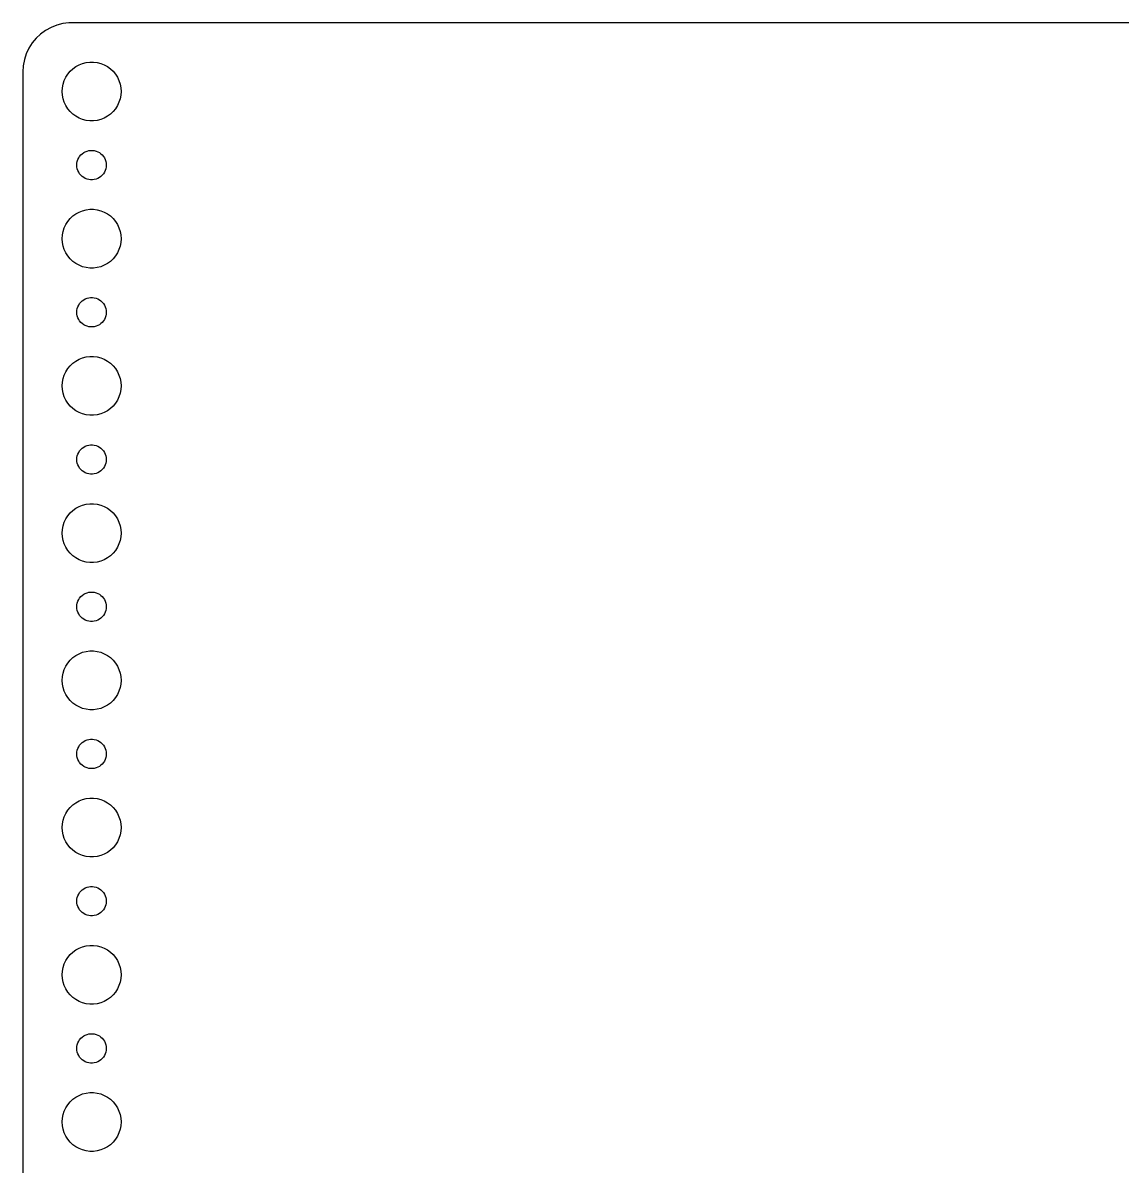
# Model space of a CAD drawing. Header units: metres. Extents: x -112 to 112, y -112 to 112.
# Drawn here: x -112 to 0, y -4.5 to 112 of the extents above; entities that cross this region are included whole.
import ezdxf

# ---------------------------------------------------------------- set-up
doc = ezdxf.new("R2010")
doc.units = ezdxf.units.M

msp = doc.modelspace()

# ---------------------------------------------------------------- linework, layer by layer
for p, q in [((-107.937, 111.911), (-108.545, 111.755)), ((-107.314, 111.99), (-107.937, 111.911)), ((107.314, 111.99), (-107.314, 111.99)), ((-110.187, 110.853), (-110.645, 110.423)), ((-109.679, 111.222), (-110.187, 110.853)), ((-109.129, 111.524), (-109.679, 111.222)), ((-108.545, 111.755), (-109.129, 111.524)), ((-111.045, 109.939), (-111.382, 109.409)), ((-110.645, 110.423), (-111.045, 109.939)), ((-111.649, 108.841), (-111.843, 108.243)), ((-111.382, 109.409), (-111.649, 108.841)), ((-111.961, 107.627), (-112, 107)), ((-111.843, 108.243), (-111.961, 107.627)), ((-107.187, 107.054), (-106.912, 107.312)), ((-106.912, 107.312), (-106.607, 107.533)), ((-106.607, 107.533), (-106.277, 107.714)), ((-106.277, 107.714), (-105.927, 107.853)), ((-105.927, 107.853), (-105.562, 107.947)), ((-105.562, 107.947), (-105.188, 107.994)), ((-105.188, 107.994), (-104.812, 107.994)), ((-104.812, 107.994), (-104.438, 107.947)), ((-104.438, 107.947), (-104.073, 107.853)), ((-104.073, 107.853), (-103.723, 107.714)), ((-103.723, 107.714), (-103.393, 107.533)), ((-103.393, 107.533), (-103.088, 107.312)), ((-103.088, 107.312), (-102.813, 107.054)), ((-112, 107), (-112, -107)), ((-107.906, 105.746), (-107.789, 106.104)), ((-107.789, 106.104), (-107.629, 106.445)), ((-107.629, 106.445), (-107.427, 106.763)), ((-107.427, 106.763), (-107.187, 107.054)), ((-102.813, 107.054), (-102.573, 106.763)), ((-102.573, 106.763), (-102.371, 106.445)), ((-102.371, 106.445), (-102.211, 106.104)), ((-102.211, 106.104), (-102.094, 105.746)), ((-108, 105), (-107.976, 105.376)), ((-107.976, 104.624), (-108, 105)), ((-107.976, 105.376), (-107.906, 105.746)), ((-102.094, 105.746), (-102.024, 105.376)), ((-102.024, 105.376), (-102, 105)), ((-102, 105), (-102.024, 104.624)), ((-107.906, 104.254), (-107.976, 104.624)), ((-107.789, 103.896), (-107.906, 104.254)), ((-107.629, 103.555), (-107.789, 103.896)), ((-102.211, 103.896), (-102.371, 103.555)), ((-102.094, 104.254), (-102.211, 103.896)), ((-102.024, 104.624), (-102.094, 104.254)), ((-107.427, 103.237), (-107.629, 103.555)), ((-107.187, 102.946), (-107.427, 103.237)), ((-106.912, 102.688), (-107.187, 102.946)), ((-106.607, 102.467), (-106.912, 102.688)), ((-103.088, 102.688), (-103.393, 102.467)), ((-102.813, 102.946), (-103.088, 102.688)), ((-102.573, 103.237), (-102.813, 102.946)), ((-102.371, 103.555), (-102.573, 103.237)), ((-106.277, 102.286), (-106.607, 102.467)), ((-105.927, 102.147), (-106.277, 102.286)), ((-105.562, 102.053), (-105.927, 102.147)), ((-105.188, 102.006), (-105.562, 102.053)), ((-104.812, 102.006), (-105.188, 102.006)), ((-104.438, 102.053), (-104.812, 102.006)), ((-104.073, 102.147), (-104.438, 102.053)), ((-103.723, 102.286), (-104.073, 102.147)), ((-103.393, 102.467), (-103.723, 102.286)), ((-106.488, 97.688), (-106.453, 97.873)), ((-106.453, 97.873), (-106.395, 98.0522)), ((-106.395, 98.0522), (-106.314, 98.2226)), ((-106.314, 98.2226), (-106.214, 98.3817)), ((-106.214, 98.3817), (-106.093, 98.5268)), ((-106.093, 98.5268), (-105.956, 98.6558)), ((-105.956, 98.6558), (-105.804, 98.7665)), ((-105.804, 98.7665), (-105.639, 98.8572)), ((-105.639, 98.8572), (-105.464, 98.9266)), ((-105.464, 98.9266), (-105.281, 98.9734)), ((-105.281, 98.9734), (-105.094, 98.997)), ((-105.094, 98.997), (-104.906, 98.997)), ((-104.906, 98.997), (-104.719, 98.9734)), ((-104.719, 98.9734), (-104.536, 98.9266)), ((-104.536, 98.9266), (-104.361, 98.8572)), ((-104.361, 98.8572), (-104.196, 98.7665)), ((-104.196, 98.7665), (-104.044, 98.6558)), ((-104.044, 98.6558), (-103.907, 98.5268)), ((-103.907, 98.5268), (-103.786, 98.3817)), ((-103.786, 98.3817), (-103.686, 98.2226)), ((-103.686, 98.2226), (-103.605, 98.0522)), ((-103.605, 98.0522), (-103.547, 97.873)), ((-103.547, 97.873), (-103.512, 97.688)), ((-106.5, 97.5), (-106.488, 97.688)), ((-106.488, 97.312), (-106.5, 97.5)), ((-106.453, 97.127), (-106.488, 97.312)), ((-106.395, 96.9478), (-106.453, 97.127)), ((-106.314, 96.7774), (-106.395, 96.9478)), ((-106.214, 96.6183), (-106.314, 96.7774)), ((-103.686, 96.7774), (-103.786, 96.6183)), ((-103.605, 96.9478), (-103.686, 96.7774)), ((-103.547, 97.127), (-103.605, 96.9478)), ((-103.512, 97.312), (-103.547, 97.127)), ((-103.512, 97.688), (-103.5, 97.5)), ((-103.5, 97.5), (-103.512, 97.312)), ((-106.093, 96.4732), (-106.214, 96.6183)), ((-105.956, 96.3442), (-106.093, 96.4732)), ((-105.804, 96.2335), (-105.956, 96.3442)), ((-105.639, 96.1428), (-105.804, 96.2335)), ((-105.464, 96.0734), (-105.639, 96.1428)), ((-105.281, 96.0266), (-105.464, 96.0734)), ((-105.094, 96.003), (-105.281, 96.0266)), ((-104.906, 96.003), (-105.094, 96.003)), ((-104.719, 96.0266), (-104.906, 96.003)), ((-104.536, 96.0734), (-104.719, 96.0266)), ((-104.361, 96.1428), (-104.536, 96.0734)), ((-104.196, 96.2335), (-104.361, 96.1428)), ((-104.044, 96.3442), (-104.196, 96.2335)), ((-103.907, 96.4732), (-104.044, 96.3442)), ((-103.786, 96.6183), (-103.907, 96.4732)), ((-107.427, 91.7634), (-107.187, 92.0536)), ((-107.187, 92.0536), (-106.912, 92.3115)), ((-106.912, 92.3115), (-106.607, 92.533)), ((-106.607, 92.533), (-106.277, 92.7145)), ((-106.277, 92.7145), (-105.927, 92.8532)), ((-105.927, 92.8532), (-105.562, 92.9469)), ((-105.562, 92.9469), (-105.188, 92.9941)), ((-105.188, 92.9941), (-104.812, 92.9941)), ((-104.812, 92.9941), (-104.438, 92.9469)), ((-104.438, 92.9469), (-104.073, 92.8532)), ((-104.073, 92.8532), (-103.723, 92.7145)), ((-103.723, 92.7145), (-103.393, 92.533)), ((-103.393, 92.533), (-103.088, 92.3115)), ((-103.088, 92.3115), (-102.813, 92.0536)), ((-102.813, 92.0536), (-102.573, 91.7634)), ((-107.906, 90.7461), (-107.789, 91.1044)), ((-107.789, 91.1044), (-107.629, 91.4453)), ((-107.629, 91.4453), (-107.427, 91.7634)), ((-102.573, 91.7634), (-102.371, 91.4453)), ((-102.371, 91.4453), (-102.211, 91.1044)), ((-102.211, 91.1044), (-102.094, 90.7461)), ((-108, 90), (-107.976, 90.376)), ((-107.976, 89.624), (-108, 90)), ((-107.976, 90.376), (-107.906, 90.7461)), ((-102.094, 90.7461), (-102.024, 90.376)), ((-102.024, 90.376), (-102, 90)), ((-102, 90), (-102.024, 89.624)), ((-107.906, 89.2539), (-107.976, 89.624)), ((-107.789, 88.8956), (-107.906, 89.2539)), ((-107.629, 88.5547), (-107.789, 88.8956)), ((-107.427, 88.2366), (-107.629, 88.5547)), ((-102.371, 88.5547), (-102.573, 88.2366)), ((-102.211, 88.8956), (-102.371, 88.5547)), ((-102.094, 89.2539), (-102.211, 88.8956)), ((-102.024, 89.624), (-102.094, 89.2539)), ((-107.187, 87.9464), (-107.427, 88.2366)), ((-106.912, 87.6885), (-107.187, 87.9464)), ((-106.607, 87.467), (-106.912, 87.6885)), ((-106.277, 87.2855), (-106.607, 87.467)), ((-103.393, 87.467), (-103.723, 87.2855)), ((-103.088, 87.6885), (-103.393, 87.467)), ((-102.813, 87.9464), (-103.088, 87.6885)), ((-102.573, 88.2366), (-102.813, 87.9464)), ((-105.927, 87.1468), (-106.277, 87.2855)), ((-105.562, 87.0531), (-105.927, 87.1468)), ((-105.188, 87.0059), (-105.562, 87.0531)), ((-104.812, 87.0059), (-105.188, 87.0059)), ((-104.438, 87.0531), (-104.812, 87.0059)), ((-104.073, 87.1468), (-104.438, 87.0531)), ((-103.723, 87.2855), (-104.073, 87.1468)), ((-105.639, 83.8572), (-105.464, 83.9266)), ((-105.464, 83.9266), (-105.281, 83.9734)), ((-105.281, 83.9734), (-105.094, 83.997)), ((-105.094, 83.997), (-104.906, 83.997)), ((-104.906, 83.997), (-104.719, 83.9734)), ((-104.719, 83.9734), (-104.536, 83.9266)), ((-104.536, 83.9266), (-104.361, 83.8572)), ((-106.488, 82.688), (-106.453, 82.873)), ((-106.453, 82.873), (-106.395, 83.0522)), ((-106.395, 83.0522), (-106.314, 83.2226)), ((-106.314, 83.2226), (-106.214, 83.3817)), ((-106.214, 83.3817), (-106.093, 83.5268)), ((-106.093, 83.5268), (-105.956, 83.6558)), ((-105.956, 83.6558), (-105.804, 83.7665)), ((-105.804, 83.7665), (-105.639, 83.8572)), ((-104.361, 83.8572), (-104.196, 83.7665)), ((-104.196, 83.7665), (-104.044, 83.6558)), ((-104.044, 83.6558), (-103.907, 83.5268)), ((-103.907, 83.5268), (-103.786, 83.3817)), ((-103.786, 83.3817), (-103.686, 83.2226)), ((-103.686, 83.2226), (-103.605, 83.0522)), ((-103.605, 83.0522), (-103.547, 82.873)), ((-103.547, 82.873), (-103.512, 82.688)), ((-106.5, 82.5), (-106.488, 82.688)), ((-106.488, 82.312), (-106.5, 82.5)), ((-106.453, 82.127), (-106.488, 82.312)), ((-106.395, 81.9478), (-106.453, 82.127)), ((-106.314, 81.7774), (-106.395, 81.9478)), ((-106.214, 81.6183), (-106.314, 81.7774)), ((-106.093, 81.4732), (-106.214, 81.6183)), ((-103.786, 81.6183), (-103.907, 81.4732)), ((-103.686, 81.7774), (-103.786, 81.6183)), ((-103.605, 81.9478), (-103.686, 81.7774)), ((-103.547, 82.127), (-103.605, 81.9478)), ((-103.512, 82.312), (-103.547, 82.127)), ((-103.512, 82.688), (-103.5, 82.5)), ((-103.5, 82.5), (-103.512, 82.312)), ((-105.956, 81.3442), (-106.093, 81.4732)), ((-105.804, 81.2335), (-105.956, 81.3442)), ((-105.639, 81.1428), (-105.804, 81.2335)), ((-105.464, 81.0734), (-105.639, 81.1428)), ((-105.281, 81.0266), (-105.464, 81.0734)), ((-105.094, 81.003), (-105.281, 81.0266)), ((-104.906, 81.003), (-105.094, 81.003)), ((-104.719, 81.0266), (-104.906, 81.003)), ((-104.536, 81.0734), (-104.719, 81.0266)), ((-104.361, 81.1428), (-104.536, 81.0734)), ((-104.196, 81.2335), (-104.361, 81.1428)), ((-104.044, 81.3442), (-104.196, 81.2335)), ((-103.907, 81.4732), (-104.044, 81.3442)), ((-107.427, 76.7634), (-107.187, 77.0536)), ((-107.187, 77.0536), (-106.912, 77.3115)), ((-106.912, 77.3115), (-106.607, 77.533)), ((-106.607, 77.533), (-106.277, 77.7145)), ((-106.277, 77.7145), (-105.927, 77.8532)), ((-105.927, 77.8532), (-105.562, 77.9469)), ((-105.562, 77.9469), (-105.188, 77.9941)), ((-105.188, 77.9941), (-104.812, 77.9941)), ((-104.812, 77.9941), (-104.438, 77.9469)), ((-104.438, 77.9469), (-104.073, 77.8532)), ((-104.073, 77.8532), (-103.723, 77.7145)), ((-103.723, 77.7145), (-103.393, 77.533)), ((-103.393, 77.533), (-103.088, 77.3115)), ((-103.088, 77.3115), (-102.813, 77.0536)), ((-102.813, 77.0536), (-102.573, 76.7634)), ((-107.976, 75.376), (-107.906, 75.7461)), ((-107.906, 75.7461), (-107.789, 76.1044)), ((-107.789, 76.1044), (-107.629, 76.4453)), ((-107.629, 76.4453), (-107.427, 76.7634)), ((-102.573, 76.7634), (-102.371, 76.4453)), ((-102.371, 76.4453), (-102.211, 76.1044)), ((-102.211, 76.1044), (-102.094, 75.7461)), ((-102.094, 75.7461), (-102.024, 75.376)), ((-108, 75), (-107.976, 75.376)), ((-107.976, 74.624), (-108, 75)), ((-107.906, 74.2539), (-107.976, 74.624)), ((-102.024, 74.624), (-102.094, 74.2539)), ((-102.024, 75.376), (-102, 75)), ((-102, 75), (-102.024, 74.624)), ((-107.789, 73.8956), (-107.906, 74.2539)), ((-107.629, 73.5547), (-107.789, 73.8956)), ((-107.427, 73.2366), (-107.629, 73.5547)), ((-102.371, 73.5547), (-102.573, 73.2366)), ((-102.211, 73.8956), (-102.371, 73.5547)), ((-102.094, 74.2539), (-102.211, 73.8956)), ((-107.187, 72.9464), (-107.427, 73.2366)), ((-106.912, 72.6885), (-107.187, 72.9464)), ((-106.607, 72.467), (-106.912, 72.6885)), ((-106.277, 72.2855), (-106.607, 72.467)), ((-105.927, 72.1468), (-106.277, 72.2855)), ((-103.723, 72.2855), (-104.073, 72.1468)), ((-103.393, 72.467), (-103.723, 72.2855)), ((-103.088, 72.6885), (-103.393, 72.467)), ((-102.813, 72.9464), (-103.088, 72.6885)), ((-102.573, 73.2366), (-102.813, 72.9464)), ((-105.562, 72.0531), (-105.927, 72.1468)), ((-105.188, 72.0059), (-105.562, 72.0531)), ((-104.812, 72.0059), (-105.188, 72.0059)), ((-104.438, 72.0531), (-104.812, 72.0059)), ((-104.073, 72.1468), (-104.438, 72.0531)), ((-105.956, 68.6558), (-105.804, 68.7665)), ((-105.804, 68.7665), (-105.639, 68.8572)), ((-105.639, 68.8572), (-105.464, 68.9266)), ((-105.464, 68.9266), (-105.281, 68.9734)), ((-105.281, 68.9734), (-105.094, 68.997)), ((-105.094, 68.997), (-104.906, 68.997)), ((-104.906, 68.997), (-104.719, 68.9734)), ((-104.719, 68.9734), (-104.536, 68.9266)), ((-104.536, 68.9266), (-104.361, 68.8572)), ((-104.361, 68.8572), (-104.196, 68.7665)), ((-104.196, 68.7665), (-104.044, 68.6558)), ((-106.5, 67.5), (-106.488, 67.688)), ((-106.488, 67.688), (-106.453, 67.873)), ((-106.453, 67.873), (-106.395, 68.0522)), ((-106.395, 68.0522), (-106.314, 68.2226)), ((-106.314, 68.2226), (-106.214, 68.3817)), ((-106.214, 68.3817), (-106.093, 68.5268)), ((-106.093, 68.5268), (-105.956, 68.6558)), ((-104.044, 68.6558), (-103.907, 68.5268)), ((-103.907, 68.5268), (-103.786, 68.3817)), ((-103.786, 68.3817), (-103.686, 68.2226)), ((-103.686, 68.2226), (-103.605, 68.0522)), ((-103.605, 68.0522), (-103.547, 67.873)), ((-103.547, 67.873), (-103.512, 67.688)), ((-103.512, 67.688), (-103.5, 67.5)), ((-106.488, 67.312), (-106.5, 67.5)), ((-106.453, 67.127), (-106.488, 67.312)), ((-106.395, 66.9478), (-106.453, 67.127)), ((-106.314, 66.7774), (-106.395, 66.9478)), ((-106.214, 66.6183), (-106.314, 66.7774)), ((-106.093, 66.4732), (-106.214, 66.6183)), ((-105.956, 66.3442), (-106.093, 66.4732)), ((-103.907, 66.4732), (-104.044, 66.3442)), ((-103.786, 66.6183), (-103.907, 66.4732)), ((-103.686, 66.7774), (-103.786, 66.6183)), ((-103.605, 66.9478), (-103.686, 66.7774)), ((-103.547, 67.127), (-103.605, 66.9478)), ((-103.512, 67.312), (-103.547, 67.127)), ((-103.5, 67.5), (-103.512, 67.312)), ((-105.804, 66.2335), (-105.956, 66.3442)), ((-105.639, 66.1428), (-105.804, 66.2335)), ((-105.464, 66.0734), (-105.639, 66.1428)), ((-105.281, 66.0266), (-105.464, 66.0734)), ((-105.094, 66.003), (-105.281, 66.0266)), ((-104.906, 66.003), (-105.094, 66.003)), ((-104.719, 66.0266), (-104.906, 66.003)), ((-104.536, 66.0734), (-104.719, 66.0266)), ((-104.361, 66.1428), (-104.536, 66.0734)), ((-104.196, 66.2335), (-104.361, 66.1428)), ((-104.044, 66.3442), (-104.196, 66.2335)), ((-105.927, 62.8532), (-105.562, 62.9469)), ((-105.562, 62.9469), (-105.188, 62.9941)), ((-105.188, 62.9941), (-104.812, 62.9941)), ((-104.812, 62.9941), (-104.438, 62.9469)), ((-104.438, 62.9469), (-104.073, 62.8532)), ((-107.629, 61.4453), (-107.427, 61.7634)), ((-107.427, 61.7634), (-107.187, 62.0536)), ((-107.187, 62.0536), (-106.912, 62.3115)), ((-106.912, 62.3115), (-106.607, 62.533)), ((-106.607, 62.533), (-106.277, 62.7145)), ((-106.277, 62.7145), (-105.927, 62.8532)), ((-104.073, 62.8532), (-103.723, 62.7145)), ((-103.723, 62.7145), (-103.393, 62.533)), ((-103.393, 62.533), (-103.088, 62.3115)), ((-103.088, 62.3115), (-102.813, 62.0536)), ((-102.813, 62.0536), (-102.573, 61.7634)), ((-102.573, 61.7634), (-102.371, 61.4453)), ((-107.976, 60.376), (-107.906, 60.7461)), ((-107.906, 60.7461), (-107.789, 61.1044)), ((-107.789, 61.1044), (-107.629, 61.4453)), ((-102.371, 61.4453), (-102.211, 61.1044)), ((-102.211, 61.1044), (-102.094, 60.7461)), ((-102.094, 60.7461), (-102.024, 60.376)), ((-108, 60), (-107.976, 60.376)), ((-107.976, 59.624), (-108, 60)), ((-107.906, 59.2539), (-107.976, 59.624)), ((-102.024, 59.624), (-102.094, 59.2539)), ((-102.024, 60.376), (-102, 60)), ((-102, 60), (-102.024, 59.624)), ((-107.789, 58.8956), (-107.906, 59.2539)), ((-107.629, 58.5547), (-107.789, 58.8956)), ((-107.427, 58.2366), (-107.629, 58.5547)), ((-102.371, 58.5547), (-102.573, 58.2366)), ((-102.211, 58.8956), (-102.371, 58.5547)), ((-102.094, 59.2539), (-102.211, 58.8956)), ((-107.187, 57.9464), (-107.427, 58.2366)), ((-106.912, 57.6885), (-107.187, 57.9464)), ((-106.607, 57.467), (-106.912, 57.6885)), ((-106.277, 57.2855), (-106.607, 57.467)), ((-105.927, 57.1468), (-106.277, 57.2855)), ((-105.562, 57.0531), (-105.927, 57.1468)), ((-104.073, 57.1468), (-104.438, 57.0531)), ((-103.723, 57.2855), (-104.073, 57.1468)), ((-103.393, 57.467), (-103.723, 57.2855)), ((-103.088, 57.6885), (-103.393, 57.467)), ((-102.813, 57.9464), (-103.088, 57.6885)), ((-102.573, 58.2366), (-102.813, 57.9464)), ((-105.188, 57.0059), (-105.562, 57.0531)), ((-104.812, 57.0059), (-105.188, 57.0059)), ((-104.438, 57.0531), (-104.812, 57.0059)), ((-106.093, 53.5268), (-105.956, 53.6558)), ((-105.956, 53.6558), (-105.804, 53.7665)), ((-105.804, 53.7665), (-105.639, 53.8572)), ((-105.639, 53.8572), (-105.464, 53.9266)), ((-105.464, 53.9266), (-105.281, 53.9734)), ((-105.281, 53.9734), (-105.094, 53.997)), ((-105.094, 53.997), (-104.906, 53.997)), ((-104.906, 53.997), (-104.719, 53.9734)), ((-104.719, 53.9734), (-104.536, 53.9266)), ((-104.536, 53.9266), (-104.361, 53.8572)), ((-104.361, 53.8572), (-104.196, 53.7665)), ((-104.196, 53.7665), (-104.044, 53.6558)), ((-104.044, 53.6558), (-103.907, 53.5268)), ((-106.5, 52.5), (-106.488, 52.688)), ((-106.488, 52.312), (-106.5, 52.5)), ((-106.488, 52.688), (-106.453, 52.873)), ((-106.453, 52.873), (-106.395, 53.0522)), ((-106.395, 53.0522), (-106.314, 53.2226)), ((-106.314, 53.2226), (-106.214, 53.3817)), ((-106.214, 53.3817), (-106.093, 53.5268)), ((-103.907, 53.5268), (-103.786, 53.3817)), ((-103.786, 53.3817), (-103.686, 53.2226)), ((-103.686, 53.2226), (-103.605, 53.0522)), ((-103.605, 53.0522), (-103.547, 52.873)), ((-103.547, 52.873), (-103.512, 52.688)), ((-103.512, 52.688), (-103.5, 52.5)), ((-103.5, 52.5), (-103.512, 52.312)), ((-106.453, 52.127), (-106.488, 52.312)), ((-106.395, 51.9478), (-106.453, 52.127)), ((-106.314, 51.7774), (-106.395, 51.9478)), ((-106.214, 51.6183), (-106.314, 51.7774)), ((-106.093, 51.4732), (-106.214, 51.6183)), ((-105.956, 51.3442), (-106.093, 51.4732)), ((-105.804, 51.2335), (-105.956, 51.3442)), ((-104.044, 51.3442), (-104.196, 51.2335)), ((-103.907, 51.4732), (-104.044, 51.3442)), ((-103.786, 51.6183), (-103.907, 51.4732)), ((-103.686, 51.7774), (-103.786, 51.6183)), ((-103.605, 51.9478), (-103.686, 51.7774)), ((-103.547, 52.127), (-103.605, 51.9478)), ((-103.512, 52.312), (-103.547, 52.127)), ((-105.639, 51.1428), (-105.804, 51.2335)), ((-105.464, 51.0734), (-105.639, 51.1428)), ((-105.281, 51.0266), (-105.464, 51.0734)), ((-105.094, 51.003), (-105.281, 51.0266)), ((-104.906, 51.003), (-105.094, 51.003)), ((-104.719, 51.0266), (-104.906, 51.003)), ((-104.536, 51.0734), (-104.719, 51.0266)), ((-104.361, 51.1428), (-104.536, 51.0734)), ((-104.196, 51.2335), (-104.361, 51.1428)), ((-106.277, 47.7145), (-105.927, 47.8532)), ((-105.927, 47.8532), (-105.562, 47.9469)), ((-105.562, 47.9469), (-105.188, 47.9941)), ((-105.188, 47.9941), (-104.812, 47.9941)), ((-104.812, 47.9941), (-104.438, 47.9469)), ((-104.438, 47.9469), (-104.073, 47.8532)), ((-104.073, 47.8532), (-103.723, 47.7145)), ((-107.629, 46.4453), (-107.427, 46.7634)), ((-107.427, 46.7634), (-107.187, 47.0536)), ((-107.187, 47.0536), (-106.912, 47.3115)), ((-106.912, 47.3115), (-106.607, 47.533)), ((-106.607, 47.533), (-106.277, 47.7145)), ((-103.723, 47.7145), (-103.393, 47.533)), ((-103.393, 47.533), (-103.088, 47.3115)), ((-103.088, 47.3115), (-102.813, 47.0536)), ((-102.813, 47.0536), (-102.573, 46.7634)), ((-102.573, 46.7634), (-102.371, 46.4453)), ((-107.976, 45.376), (-107.906, 45.7461)), ((-107.906, 45.7461), (-107.789, 46.1044)), ((-107.789, 46.1044), (-107.629, 46.4453)), ((-102.371, 46.4453), (-102.211, 46.1044)), ((-102.211, 46.1044), (-102.094, 45.7461)), ((-102.094, 45.7461), (-102.024, 45.376)), ((-108, 45), (-107.976, 45.376)), ((-107.976, 44.624), (-108, 45)), ((-107.906, 44.2539), (-107.976, 44.624)), ((-102.024, 44.624), (-102.094, 44.2539)), ((-102.024, 45.376), (-102, 45)), ((-102, 45), (-102.024, 44.624)), ((-107.789, 43.8956), (-107.906, 44.2539)), ((-107.629, 43.5547), (-107.789, 43.8956)), ((-107.427, 43.2366), (-107.629, 43.5547)), ((-107.187, 42.9464), (-107.427, 43.2366)), ((-102.573, 43.2366), (-102.813, 42.9464)), ((-102.371, 43.5547), (-102.573, 43.2366)), ((-102.211, 43.8956), (-102.371, 43.5547)), ((-102.094, 44.2539), (-102.211, 43.8956)), ((-106.912, 42.6885), (-107.187, 42.9464)), ((-106.607, 42.467), (-106.912, 42.6885)), ((-106.277, 42.2855), (-106.607, 42.467)), ((-105.927, 42.1468), (-106.277, 42.2855)), ((-105.562, 42.0531), (-105.927, 42.1468)), ((-105.188, 42.0059), (-105.562, 42.0531)), ((-104.812, 42.0059), (-105.188, 42.0059)), ((-104.438, 42.0531), (-104.812, 42.0059)), ((-104.073, 42.1468), (-104.438, 42.0531)), ((-103.723, 42.2855), (-104.073, 42.1468)), ((-103.393, 42.467), (-103.723, 42.2855)), ((-103.088, 42.6885), (-103.393, 42.467)), ((-102.813, 42.9464), (-103.088, 42.6885)), ((-106.214, 38.3817), (-106.093, 38.5268)), ((-106.093, 38.5268), (-105.956, 38.6558)), ((-105.956, 38.6558), (-105.804, 38.7665)), ((-105.804, 38.7665), (-105.639, 38.8572)), ((-105.639, 38.8572), (-105.464, 38.9266)), ((-105.464, 38.9266), (-105.281, 38.9734)), ((-105.281, 38.9734), (-105.094, 38.997)), ((-105.094, 38.997), (-104.906, 38.997)), ((-104.906, 38.997), (-104.719, 38.9734)), ((-104.719, 38.9734), (-104.536, 38.9266)), ((-104.536, 38.9266), (-104.361, 38.8572)), ((-104.361, 38.8572), (-104.196, 38.7665)), ((-104.196, 38.7665), (-104.044, 38.6558)), ((-104.044, 38.6558), (-103.907, 38.5268)), ((-103.907, 38.5268), (-103.786, 38.3817)), ((-106.5, 37.5), (-106.488, 37.688)), ((-106.488, 37.312), (-106.5, 37.5)), ((-106.488, 37.688), (-106.453, 37.873)), ((-106.453, 37.127), (-106.488, 37.312)), ((-106.453, 37.873), (-106.395, 38.0522)), ((-106.395, 38.0522), (-106.314, 38.2226)), ((-106.314, 38.2226), (-106.214, 38.3817)), ((-103.786, 38.3817), (-103.686, 38.2226)), ((-103.686, 38.2226), (-103.605, 38.0522)), ((-103.605, 38.0522), (-103.547, 37.873)), ((-103.547, 37.873), (-103.512, 37.688)), ((-103.512, 37.312), (-103.547, 37.127)), ((-103.512, 37.688), (-103.5, 37.5)), ((-103.5, 37.5), (-103.512, 37.312)), ((-106.395, 36.9478), (-106.453, 37.127)), ((-106.314, 36.7774), (-106.395, 36.9478)), ((-106.214, 36.6183), (-106.314, 36.7774)), ((-106.093, 36.4732), (-106.214, 36.6183)), ((-105.956, 36.3442), (-106.093, 36.4732)), ((-105.804, 36.2335), (-105.956, 36.3442)), ((-105.639, 36.1428), (-105.804, 36.2335)), ((-105.464, 36.0734), (-105.639, 36.1428)), ((-104.361, 36.1428), (-104.536, 36.0734)), ((-104.196, 36.2335), (-104.361, 36.1428)), ((-104.044, 36.3442), (-104.196, 36.2335)), ((-103.907, 36.4732), (-104.044, 36.3442)), ((-103.786, 36.6183), (-103.907, 36.4732)), ((-103.686, 36.7774), (-103.786, 36.6183)), ((-103.605, 36.9478), (-103.686, 36.7774)), ((-103.547, 37.127), (-103.605, 36.9478)), ((-105.281, 36.0266), (-105.464, 36.0734)), ((-105.094, 36.003), (-105.281, 36.0266)), ((-104.906, 36.003), (-105.094, 36.003)), ((-104.719, 36.0266), (-104.906, 36.003)), ((-104.536, 36.0734), (-104.719, 36.0266)), ((-106.607, 32.533), (-106.277, 32.7145)), ((-106.277, 32.7145), (-105.927, 32.8532)), ((-105.927, 32.8532), (-105.562, 32.9469)), ((-105.562, 32.9469), (-105.188, 32.9941)), ((-105.188, 32.9941), (-104.812, 32.9941)), ((-104.812, 32.9941), (-104.438, 32.9469)), ((-104.438, 32.9469), (-104.073, 32.8532)), ((-104.073, 32.8532), (-103.723, 32.7145)), ((-103.723, 32.7145), (-103.393, 32.533)), ((-107.629, 31.4453), (-107.427, 31.7634)), ((-107.427, 31.7634), (-107.187, 32.0536)), ((-107.187, 32.0536), (-106.912, 32.3115)), ((-106.912, 32.3115), (-106.607, 32.533)), ((-103.393, 32.533), (-103.088, 32.3115)), ((-103.088, 32.3115), (-102.813, 32.0536)), ((-102.813, 32.0536), (-102.573, 31.7634)), ((-102.573, 31.7634), (-102.371, 31.4453)), ((-108, 30), (-107.976, 30.376)), ((-107.976, 30.376), (-107.906, 30.7461)), ((-107.906, 30.7461), (-107.789, 31.1044)), ((-107.789, 31.1044), (-107.629, 31.4453)), ((-102.371, 31.4453), (-102.211, 31.1044)), ((-102.211, 31.1044), (-102.094, 30.7461)), ((-102.094, 30.7461), (-102.024, 30.376)), ((-102.024, 30.376), (-102, 30)), ((-107.976, 29.624), (-108, 30)), ((-107.906, 29.2539), (-107.976, 29.624)), ((-107.789, 28.8956), (-107.906, 29.2539)), ((-102.094, 29.2539), (-102.211, 28.8956)), ((-102.024, 29.624), (-102.094, 29.2539)), ((-102, 30), (-102.024, 29.624)), ((-107.629, 28.5547), (-107.789, 28.8956)), ((-107.427, 28.2366), (-107.629, 28.5547)), ((-107.187, 27.9464), (-107.427, 28.2366)), ((-102.573, 28.2366), (-102.813, 27.9464)), ((-102.371, 28.5547), (-102.573, 28.2366)), ((-102.211, 28.8956), (-102.371, 28.5547)), ((-106.912, 27.6884), (-107.187, 27.9464)), ((-106.607, 27.467), (-106.912, 27.6884)), ((-106.277, 27.2855), (-106.607, 27.467)), ((-105.927, 27.1468), (-106.277, 27.2855)), ((-105.562, 27.0531), (-105.927, 27.1468)), ((-105.188, 27.0059), (-105.562, 27.0531)), ((-104.812, 27.0059), (-105.188, 27.0059)), ((-104.438, 27.0531), (-104.812, 27.0059)), ((-104.073, 27.1468), (-104.438, 27.0531)), ((-103.723, 27.2855), (-104.073, 27.1468)), ((-103.393, 27.467), (-103.723, 27.2855)), ((-103.088, 27.6884), (-103.393, 27.467)), ((-102.813, 27.9464), (-103.088, 27.6884)), ((-106.314, 23.2226), (-106.214, 23.3817)), ((-106.214, 23.3817), (-106.093, 23.5268)), ((-106.093, 23.5268), (-105.956, 23.6558)), ((-105.956, 23.6558), (-105.804, 23.7665)), ((-105.804, 23.7665), (-105.639, 23.8572)), ((-105.639, 23.8572), (-105.464, 23.9266)), ((-105.464, 23.9266), (-105.281, 23.9734)), ((-105.281, 23.9734), (-105.094, 23.997)), ((-105.094, 23.997), (-104.906, 23.997)), ((-104.906, 23.997), (-104.719, 23.9734)), ((-104.719, 23.9734), (-104.536, 23.9266)), ((-104.536, 23.9266), (-104.361, 23.8572)), ((-104.361, 23.8572), (-104.196, 23.7665)), ((-104.196, 23.7665), (-104.044, 23.6558)), ((-104.044, 23.6558), (-103.907, 23.5268)), ((-103.907, 23.5268), (-103.786, 23.3817)), ((-103.786, 23.3817), (-103.686, 23.2226)), ((-106.5, 22.5), (-106.488, 22.688)), ((-106.488, 22.312), (-106.5, 22.5)), ((-106.488, 22.688), (-106.453, 22.873)), ((-106.453, 22.127), (-106.488, 22.312)), ((-106.453, 22.873), (-106.395, 23.0522)), ((-106.395, 23.0522), (-106.314, 23.2226)), ((-103.686, 23.2226), (-103.605, 23.0522)), ((-103.605, 23.0522), (-103.547, 22.873)), ((-103.547, 22.873), (-103.512, 22.688)), ((-103.512, 22.312), (-103.547, 22.127)), ((-103.512, 22.688), (-103.5, 22.5)), ((-103.5, 22.5), (-103.512, 22.312)), ((-106.395, 21.9478), (-106.453, 22.127)), ((-106.314, 21.7774), (-106.395, 21.9478)), ((-106.214, 21.6183), (-106.314, 21.7774)), ((-106.093, 21.4732), (-106.214, 21.6183)), ((-105.956, 21.3442), (-106.093, 21.4732)), ((-105.804, 21.2335), (-105.956, 21.3442)), ((-105.639, 21.1427), (-105.804, 21.2335)), ((-105.464, 21.0734), (-105.639, 21.1427)), ((-105.281, 21.0266), (-105.464, 21.0734)), ((-105.094, 21.003), (-105.281, 21.0266)), ((-104.906, 21.003), (-105.094, 21.003)), ((-104.719, 21.0266), (-104.906, 21.003)), ((-104.536, 21.0734), (-104.719, 21.0266)), ((-104.361, 21.1427), (-104.536, 21.0734)), ((-104.196, 21.2335), (-104.361, 21.1427)), ((-104.044, 21.3442), (-104.196, 21.2335)), ((-103.907, 21.4732), (-104.044, 21.3442)), ((-103.786, 21.6183), (-103.907, 21.4732)), ((-103.686, 21.7774), (-103.786, 21.6183)), ((-103.605, 21.9478), (-103.686, 21.7774)), ((-103.547, 22.127), (-103.605, 21.9478)), ((-106.912, 17.3115), (-106.607, 17.533)), ((-106.607, 17.533), (-106.277, 17.7145)), ((-106.277, 17.7145), (-105.927, 17.8532)), ((-105.927, 17.8532), (-105.562, 17.9469)), ((-105.562, 17.9469), (-105.188, 17.9941)), ((-105.188, 17.9941), (-104.812, 17.9941)), ((-104.812, 17.9941), (-104.438, 17.9469)), ((-104.438, 17.9469), (-104.073, 17.8532)), ((-104.073, 17.8532), (-103.723, 17.7145)), ((-103.723, 17.7145), (-103.393, 17.533)), ((-103.393, 17.533), (-103.088, 17.3115)), ((-107.789, 16.1044), (-107.629, 16.4453)), ((-107.629, 16.4453), (-107.427, 16.7634)), ((-107.427, 16.7634), (-107.187, 17.0536)), ((-107.187, 17.0536), (-106.912, 17.3115)), ((-103.088, 17.3115), (-102.813, 17.0536)), ((-102.813, 17.0536), (-102.573, 16.7634)), ((-102.573, 16.7634), (-102.371, 16.4453)), ((-102.371, 16.4453), (-102.211, 16.1044)), ((-108, 15), (-107.976, 15.376)), ((-107.976, 15.376), (-107.906, 15.7461)), ((-107.906, 15.7461), (-107.789, 16.1044)), ((-102.211, 16.1044), (-102.094, 15.7461)), ((-102.094, 15.7461), (-102.024, 15.376)), ((-102.024, 15.376), (-102, 15)), ((-107.976, 14.624), (-108, 15)), ((-107.906, 14.2539), (-107.976, 14.624)), ((-107.789, 13.8956), (-107.906, 14.2539)), ((-102.094, 14.2539), (-102.211, 13.8956)), ((-102.024, 14.624), (-102.094, 14.2539)), ((-102, 15), (-102.024, 14.624)), ((-107.629, 13.5547), (-107.789, 13.8956)), ((-107.427, 13.2366), (-107.629, 13.5547)), ((-107.187, 12.9464), (-107.427, 13.2366)), ((-106.912, 12.6884), (-107.187, 12.9464)), ((-102.813, 12.9464), (-103.088, 12.6884)), ((-102.573, 13.2366), (-102.813, 12.9464)), ((-102.371, 13.5547), (-102.573, 13.2366)), ((-102.211, 13.8956), (-102.371, 13.5547)), ((-106.607, 12.467), (-106.912, 12.6884)), ((-106.277, 12.2855), (-106.607, 12.467)), ((-105.927, 12.1468), (-106.277, 12.2855)), ((-105.562, 12.0531), (-105.927, 12.1468)), ((-105.188, 12.0059), (-105.562, 12.0531)), ((-104.812, 12.0059), (-105.188, 12.0059)), ((-104.438, 12.0531), (-104.812, 12.0059)), ((-104.073, 12.1468), (-104.438, 12.0531)), ((-103.723, 12.2855), (-104.073, 12.1468)), ((-103.393, 12.467), (-103.723, 12.2855)), ((-103.088, 12.6884), (-103.393, 12.467)), ((-106.395, 8.05219), (-106.314, 8.22263)), ((-106.314, 8.22263), (-106.214, 8.38167)), ((-106.214, 8.38167), (-106.093, 8.52681)), ((-106.093, 8.52681), (-105.956, 8.65576)), ((-105.956, 8.65576), (-105.804, 8.76648)), ((-105.804, 8.76648), (-105.639, 8.85724)), ((-105.639, 8.85724), (-105.464, 8.92657)), ((-105.464, 8.92657), (-105.281, 8.97342)), ((-105.281, 8.97342), (-105.094, 8.99704)), ((-105.094, 8.99704), (-104.906, 8.99704)), ((-104.906, 8.99704), (-104.719, 8.97342)), ((-104.719, 8.97342), (-104.536, 8.92657)), ((-104.536, 8.92657), (-104.361, 8.85724)), ((-104.361, 8.85724), (-104.196, 8.76648)), ((-104.196, 8.76648), (-104.044, 8.65576)), ((-104.044, 8.65576), (-103.907, 8.52681)), ((-103.907, 8.52681), (-103.786, 8.38167)), ((-103.786, 8.38167), (-103.686, 8.22263)), ((-103.686, 8.22263), (-103.605, 8.05219)), ((-106.5, 7.5), (-106.488, 7.68799)), ((-106.488, 7.312), (-106.5, 7.5)), ((-106.488, 7.68799), (-106.453, 7.87303)), ((-106.453, 7.12695), (-106.488, 7.312)), ((-106.453, 7.87303), (-106.395, 8.05219)), ((-106.395, 6.9478), (-106.453, 7.12695)), ((-103.605, 8.05219), (-103.547, 7.87303)), ((-103.547, 7.12695), (-103.605, 6.9478)), ((-103.547, 7.87303), (-103.512, 7.68799)), ((-103.512, 7.312), (-103.547, 7.12695)), ((-103.512, 7.68799), (-103.5, 7.5)), ((-103.5, 7.5), (-103.512, 7.312)), ((-106.314, 6.77736), (-106.395, 6.9478)), ((-106.214, 6.61832), (-106.314, 6.77736)), ((-106.093, 6.47318), (-106.214, 6.61832)), ((-105.956, 6.34422), (-106.093, 6.47318)), ((-105.804, 6.23351), (-105.956, 6.34422)), ((-105.639, 6.14275), (-105.804, 6.23351)), ((-105.464, 6.07341), (-105.639, 6.14275)), ((-105.281, 6.02657), (-105.464, 6.07341)), ((-105.094, 6.00294), (-105.281, 6.02657)), ((-104.906, 6.00294), (-105.094, 6.00294)), ((-104.719, 6.02657), (-104.906, 6.00294)), ((-104.536, 6.07341), (-104.719, 6.02657)), ((-104.361, 6.14275), (-104.536, 6.07341)), ((-104.196, 6.23351), (-104.361, 6.14275)), ((-104.044, 6.34422), (-104.196, 6.23351)), ((-103.907, 6.47318), (-104.044, 6.34422)), ((-103.786, 6.61832), (-103.907, 6.47318)), ((-103.686, 6.77736), (-103.786, 6.61832)), ((-103.605, 6.9478), (-103.686, 6.77736)), ((-106.912, 2.31154), (-106.607, 2.53297)), ((-106.607, 2.53297), (-106.277, 2.71448)), ((-106.277, 2.71448), (-105.927, 2.85316)), ((-105.927, 2.85316), (-105.562, 2.94685)), ((-105.562, 2.94685), (-105.188, 2.99408)), ((-105.188, 2.99408), (-104.812, 2.99408)), ((-104.812, 2.99408), (-104.438, 2.94685)), ((-104.438, 2.94685), (-104.073, 2.85316)), ((-104.073, 2.85316), (-103.723, 2.71448)), ((-103.723, 2.71448), (-103.393, 2.53297)), ((-103.393, 2.53297), (-103.088, 2.31154)), ((-107.789, 1.10437), (-107.629, 1.44525)), ((-107.629, 1.44525), (-107.427, 1.76335)), ((-107.427, 1.76335), (-107.187, 2.05363)), ((-107.187, 2.05363), (-106.912, 2.31154)), ((-103.088, 2.31154), (-102.813, 2.05363)), ((-102.813, 2.05363), (-102.573, 1.76335)), ((-102.573, 1.76335), (-102.371, 1.44525)), ((-102.371, 1.44525), (-102.211, 1.10437)), ((-108, 0), (-107.976, 0.37599)), ((-107.976, -0.37599), (-108, 0)), ((-107.976, 0.37599), (-107.906, 0.74606)), ((-107.906, 0.74606), (-107.789, 1.10437)), ((-102.211, 1.10437), (-102.094, 0.74606)), ((-102.094, 0.74606), (-102.024, 0.37599)), ((-102.024, 0.37599), (-102, 0)), ((-102, 0), (-102.024, -0.37599)), ((-107.906, -0.74606), (-107.976, -0.37599)), ((-107.789, -1.10437), (-107.906, -0.74606)), ((-107.629, -1.44525), (-107.789, -1.10437)), ((-102.211, -1.10437), (-102.371, -1.44525)), ((-102.094, -0.74606), (-102.211, -1.10437)), ((-102.024, -0.37599), (-102.094, -0.74606)), ((-107.427, -1.76335), (-107.629, -1.44525)), ((-107.187, -2.05363), (-107.427, -1.76335)), ((-106.912, -2.31154), (-107.187, -2.05363)), ((-106.607, -2.53297), (-106.912, -2.31154)), ((-103.088, -2.31154), (-103.393, -2.53297)), ((-102.813, -2.05363), (-103.088, -2.31154)), ((-102.573, -1.76335), (-102.813, -2.05363)), ((-102.371, -1.44525), (-102.573, -1.76335)), ((-106.277, -2.71448), (-106.607, -2.53297)), ((-105.927, -2.85316), (-106.277, -2.71448)), ((-105.562, -2.94685), (-105.927, -2.85316)), ((-105.188, -2.99408), (-105.562, -2.94685)), ((-104.812, -2.99408), (-105.188, -2.99408)), ((-104.438, -2.94685), (-104.812, -2.99408)), ((-104.073, -2.85316), (-104.438, -2.94685)), ((-103.723, -2.71448), (-104.073, -2.85316)), ((-103.393, -2.53297), (-103.723, -2.71448))]:
    msp.add_line(p, q)

doc.saveas('drawing.dxf')
